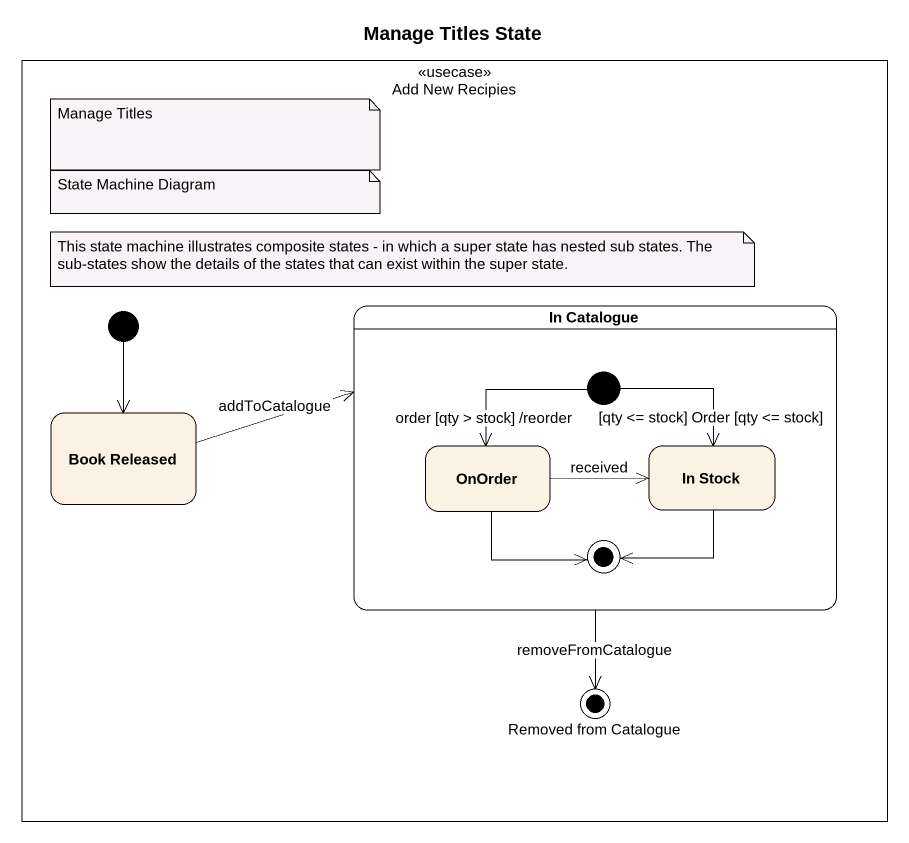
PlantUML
@startuml
title Manage Titles State
hide empty description
state "Add New Recipies" as Add_New_Recipies <<usecase>> {
  state "In Catalogue" as In_Catalogue {
    state OnOrder
    state "In Stock" as In_Stock
    [*] --> OnOrder : order [qty > stock] /reorder
    [*] --> In_Stock : [qty <= stock] Order [qty <= stock]
    OnOrder --> [*]
    In_Stock --> [*]
  }
  state "Book Released" as Book_Released
  state "Removed from Catalogue" as Removed_from_Catalogue <<end>>
  [*] --> Book_Released
}
In_Catalogue --> Removed_from_Catalogue : removeFromCatalogue
Book_Released -right-> In_Catalogue : addToCatalogue
OnOrder -right-> In_Stock : received
note as N1
  Manage Titles
end note
note as N2
  State Machine Diagram
end note
note as N3
  This state machine illustrates composite states - in which a super state has nested sub states. The sub-states show the details of the states that can exist within the super state.
end note
@enduml
